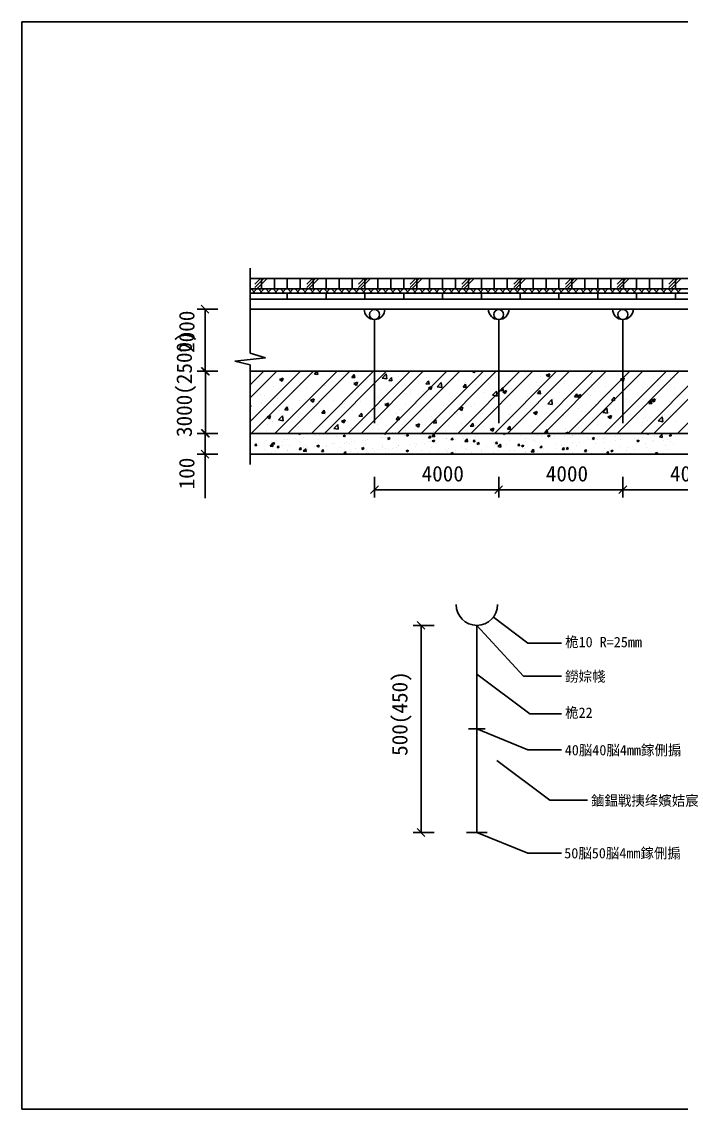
# Model space of a CAD drawing. Header units: metres. Extents: x 0 to 297, y 0 to 210.
# Drawn here: x 0 to 127.5, y 0 to 210 of the extents above; entities that cross this region are included whole.
import ezdxf

# ---------------------------------------------------------------- set-up
doc = ezdxf.new("R2010")
doc.units = ezdxf.units.M
doc.layers.add(' ', color=7, linetype='Continuous')

msp = doc.modelspace()

# ---------------------------------------------------------------- linework, layer by layer
at = {"layer": ' '}
for p, q in [((44.18, 162.42), (44.18, 145.99)), ((44.18, 160.42), (284.18, 160.42)), ((46.8, 160.42), (45.08, 158.7)), ((46.17, 160.42), (45.08, 159.33)), ((47.42, 160.42), (45.42, 158.42)), ((46.33, 158.42), (46.33, 160.42)), ((48.83, 158.42), (48.83, 160.42)), ((51.33, 158.42), (51.33, 160.42)), ((53.83, 158.42), (53.83, 160.42)), ((56.8, 160.42), (55.08, 158.7)), ((56.17, 160.42), (55.08, 159.33)), ((57.42, 160.42), (55.42, 158.42)), ((56.33, 158.42), (56.33, 160.42)), ((58.83, 158.42), (58.83, 160.42)), ((61.33, 158.42), (61.33, 160.42)), ((63.83, 158.42), (63.83, 160.42)), ((66.8, 160.42), (65.08, 158.7)), ((66.17, 160.42), (65.08, 159.33)), ((67.42, 160.42), (65.42, 158.42)), ((66.33, 158.42), (66.33, 160.42)), ((68.83, 158.42), (68.83, 160.42)), ((71.33, 158.42), (71.33, 160.42)), ((73.83, 158.42), (73.83, 160.42)), ((76.8, 160.42), (75.08, 158.7)), ((76.17, 160.42), (75.08, 159.33)), ((77.42, 160.42), (75.42, 158.42)), ((76.33, 158.42), (76.33, 160.42)), ((78.83, 158.42), (78.83, 160.42)), ((81.33, 158.42), (81.33, 160.42)), ((83.83, 158.42), (83.83, 160.42)), ((86.8, 160.42), (85.08, 158.7)), ((86.17, 160.42), (85.08, 159.33)), ((87.42, 160.42), (85.42, 158.42)), ((86.33, 158.42), (86.33, 160.42)), ((88.83, 158.42), (88.83, 160.42)), ((91.33, 158.42), (91.33, 160.42)), ((93.83, 158.42), (93.83, 160.42)), ((96.8, 160.42), (95.08, 158.7)), ((96.17, 160.42), (95.08, 159.33)), ((97.42, 160.42), (95.42, 158.42)), ((96.33, 158.42), (96.33, 160.42)), ((98.83, 158.42), (98.83, 160.42)), ((101.33, 158.42), (101.33, 160.42)), ((103.83, 158.42), (103.83, 160.42)), ((106.8, 160.42), (105.08, 158.7)), ((106.17, 160.42), (105.08, 159.33)), ((107.42, 160.42), (105.42, 158.42)), ((106.33, 158.42), (106.33, 160.42)), ((108.83, 158.42), (108.83, 160.42)), ((111.33, 158.42), (111.33, 160.42)), ((113.83, 158.42), (113.83, 160.42)), ((116.8, 160.42), (115.08, 158.7)), ((116.17, 160.42), (115.08, 159.33)), ((117.42, 160.42), (115.42, 158.42)), ((116.33, 158.42), (116.33, 160.42)), ((118.83, 158.42), (118.83, 160.42)), ((121.33, 158.42), (121.33, 160.42)), ((123.83, 158.42), (123.83, 160.42)), ((126.8, 160.42), (125.08, 158.7)), ((126.17, 160.42), (125.08, 159.33)), ((127.42, 160.42), (125.42, 158.42)), ((126.33, 158.42), (126.33, 160.42)), ((44.18, 158.42), (284.18, 158.42)), ((44.18, 157.62), (284.18, 157.62)), ((45.13, 157.62), (44.33, 158.42)), ((44.62, 157.62), (45.42, 158.42)), ((46.55, 157.62), (45.75, 158.42)), ((46.03, 157.62), (46.83, 158.42)), ((47.96, 157.62), (47.16, 158.42)), ((47.44, 157.62), (48.24, 158.42)), ((49.38, 157.62), (48.58, 158.42)), ((48.86, 157.62), (49.66, 158.42)), ((50.79, 157.62), (49.99, 158.42)), ((50.27, 157.62), (51.07, 158.42)), ((51.33, 156.42), (51.33, 157.62)), ((52.2, 157.62), (51.4, 158.42)), ((51.69, 157.62), (52.49, 158.42)), ((53.62, 157.62), (52.82, 158.42)), ((53.1, 157.62), (53.9, 158.42)), ((55.03, 157.62), (54.23, 158.42)), ((54.52, 157.62), (55.32, 158.42)), ((56.45, 157.62), (55.65, 158.42)), ((55.93, 157.62), (56.73, 158.42)), ((57.86, 157.62), (57.06, 158.42)), ((57.34, 157.62), (58.14, 158.42)), ((59.27, 157.62), (58.47, 158.42)), ((58.76, 157.62), (59.56, 158.42)), ((58.83, 156.42), (58.83, 157.62)), ((60.69, 157.62), (59.89, 158.42)), ((60.17, 157.62), (60.97, 158.42)), ((62.1, 157.62), (61.3, 158.42)), ((61.59, 157.62), (62.39, 158.42)), ((63.52, 157.62), (62.72, 158.42)), ((63, 157.62), (63.8, 158.42)), ((64.93, 157.62), (64.13, 158.42)), ((64.42, 157.62), (65.22, 158.42)), ((66.35, 157.62), (65.55, 158.42)), ((65.83, 157.62), (66.63, 158.42)), ((66.33, 156.42), (66.33, 157.62)), ((67.76, 157.62), (66.96, 158.42)), ((67.24, 157.62), (68.04, 158.42)), ((69.17, 157.62), (68.37, 158.42)), ((68.66, 157.62), (69.46, 158.42)), ((70.59, 157.62), (69.79, 158.42)), ((70.07, 157.62), (70.87, 158.42)), ((72, 157.62), (71.2, 158.42)), ((71.49, 157.62), (72.29, 158.42)), ((73.42, 157.62), (72.62, 158.42)), ((72.9, 157.62), (73.7, 158.42)), ((73.83, 156.42), (73.83, 157.62)), ((74.83, 157.62), (74.03, 158.42)), ((74.32, 157.62), (75.11, 158.42)), ((76.25, 157.62), (75.45, 158.42)), ((75.73, 157.62), (76.53, 158.42)), ((77.66, 157.62), (76.86, 158.42)), ((77.14, 157.62), (77.94, 158.42)), ((79.07, 157.62), (78.27, 158.42)), ((78.56, 157.62), (79.36, 158.42)), ((80.49, 157.62), (79.69, 158.42)), ((79.97, 157.62), (80.77, 158.42)), ((81.9, 157.62), (81.1, 158.42)), ((81.33, 156.42), (81.33, 157.62)), ((81.39, 157.62), (82.19, 158.42)), ((83.32, 157.62), (82.52, 158.42)), ((82.8, 157.62), (83.6, 158.42)), ((84.73, 157.62), (83.93, 158.42)), ((84.21, 157.62), (85.01, 158.42)), ((86.14, 157.62), (85.34, 158.42)), ((85.63, 157.62), (86.43, 158.42)), ((87.56, 157.62), (86.76, 158.42)), ((87.04, 157.62), (87.84, 158.42)), ((88.97, 157.62), (88.17, 158.42)), ((88.46, 157.62), (89.26, 158.42)), ((88.83, 156.42), (88.83, 157.62)), ((90.39, 157.62), (89.59, 158.42)), ((89.87, 157.62), (90.67, 158.42)), ((91.8, 157.62), (91, 158.42)), ((91.29, 157.62), (92.09, 158.42)), ((93.22, 157.62), (92.42, 158.42)), ((92.7, 157.62), (93.5, 158.42)), ((94.63, 157.62), (93.83, 158.42)), ((94.11, 157.62), (94.91, 158.42)), ((96.04, 157.62), (95.24, 158.42)), ((95.53, 157.62), (96.33, 158.42)), ((96.33, 156.42), (96.33, 157.62)), ((97.46, 157.62), (96.66, 158.42)), ((96.94, 157.62), (97.74, 158.42)), ((98.87, 157.62), (98.07, 158.42)), ((98.36, 157.62), (99.16, 158.42)), ((100.29, 157.62), (99.49, 158.42)), ((99.77, 157.62), (100.57, 158.42)), ((101.7, 157.62), (100.9, 158.42)), ((101.19, 157.62), (101.99, 158.42)), ((103.12, 157.62), (102.32, 158.42)), ((102.6, 157.62), (103.4, 158.42)), ((104.53, 157.62), (103.73, 158.42)), ((103.83, 156.42), (103.83, 157.62)), ((104.01, 157.62), (104.81, 158.42)), ((105.94, 157.62), (105.14, 158.42)), ((105.43, 157.62), (106.23, 158.42)), ((107.36, 157.62), (106.56, 158.42)), ((106.84, 157.62), (107.64, 158.42)), ((108.77, 157.62), (107.97, 158.42)), ((108.26, 157.62), (109.06, 158.42)), ((110.19, 157.62), (109.39, 158.42)), ((109.67, 157.62), (110.47, 158.42)), ((111.6, 157.62), (110.8, 158.42)), ((111.08, 157.62), (111.88, 158.42)), ((111.33, 156.42), (111.33, 157.62)), ((113.01, 157.62), (112.21, 158.42)), ((112.5, 157.62), (113.3, 158.42)), ((114.43, 157.62), (113.63, 158.42)), ((113.91, 157.62), (114.71, 158.42)), ((115.84, 157.62), (115.04, 158.42)), ((115.33, 157.62), (116.13, 158.42)), ((117.26, 157.62), (116.46, 158.42)), ((116.74, 157.62), (117.54, 158.42)), ((118.67, 157.62), (117.87, 158.42)), ((118.16, 157.62), (118.96, 158.42)), ((118.83, 156.42), (118.83, 157.62)), ((120.09, 157.62), (119.29, 158.42)), ((119.57, 157.62), (120.37, 158.42)), ((121.5, 157.62), (120.7, 158.42)), ((120.98, 157.62), (121.78, 158.42)), ((122.91, 157.62), (122.11, 158.42)), ((122.4, 157.62), (123.2, 158.42)), ((124.33, 157.62), (123.53, 158.42)), ((123.81, 157.62), (124.61, 158.42)), ((125.74, 157.62), (124.94, 158.42)), ((125.23, 157.62), (126.03, 158.42)), ((126.33, 156.42), (126.33, 157.62)), ((127.16, 157.62), (126.36, 158.42)), ((126.64, 157.62), (127.44, 158.42)), ((44.18, 156.42), (284.18, 156.42)), ((44.18, 154.5), (284.18, 154.5)), ((68.18, 132.5), (68.18, 152.5)), ((92.18, 132.5), (92.18, 152.5)), ((116.18, 132.5), (116.18, 152.5)), ((47.08, 145.1), (41.17, 144.46)), ((44.18, 145.99), (47.08, 145.1)), ((41.17, 144.46), (44.18, 143.72)), ((44.18, 143.72), (44.18, 124.5)), ((44.18, 142.5), (284.18, 142.5)), ((44.18, 137.38), (49.3, 142.5)), ((44.18, 139.88), (46.8, 142.5)), ((44.18, 132.81), (53.87, 142.5)), ((44.37, 130.5), (56.37, 142.5)), ((45.03, 141.49), (45.03, 141.49)), ((48.82, 141.99), (48.82, 141.99)), ((48.94, 130.5), (60.94, 142.5)), ((49.84, 140.93), (50.54, 141.2)), ((49.84, 140.93), (50.34, 140.59)), ((50.29, 140.95), (50.29, 140.95)), ((50.34, 140.59), (50.54, 141.2)), ((51.44, 130.5), (63.44, 142.5)), ((51.45, 142.42), (51.45, 142.42)), ((56.01, 130.5), (68.01, 142.5)), ((56.12, 141.95), (56.12, 141.95)), ((56.61, 141.96), (57.06, 142.5)), ((56.61, 141.96), (57.21, 141.91)), ((56.79, 142.2), (56.79, 142.2)), ((57.21, 141.91), (57.1, 142.5)), ((58.51, 130.5), (70.51, 142.5)), ((58.99, 140.9), (58.99, 140.9)), ((62.13, 141.97), (62.13, 141.97)), ((63.08, 130.5), (75.08, 142.5)), ((63.78, 141.33), (64.27, 141.91)), ((63.78, 141.33), (64.38, 141.28)), ((64.12, 141.61), (64.12, 141.61)), ((64.38, 141.28), (64.27, 141.91)), ((64.35, 140.75), (64.35, 140.75)), ((65.58, 130.5), (77.58, 142.5)), ((67.47, 141.75), (67.47, 141.75)), ((67.61, 140.87), (67.61, 140.87)), ((69.17, 142.25), (69.17, 142.25)), ((69.64, 141.18), (70.42, 141.99)), ((69.64, 141.18), (70.53, 141.04)), ((70.15, 130.5), (82.15, 142.5)), ((70.18, 141.76), (70.18, 141.76)), ((70.53, 141.04), (70.42, 141.99)), ((70.96, 140.71), (71.44, 141.28)), ((70.96, 140.71), (71.55, 140.65)), ((71.4, 141.36), (71.4, 141.36)), ((71.55, 140.65), (71.44, 141.28)), ((72.65, 130.5), (84.65, 142.5)), ((72.8, 141.52), (72.8, 141.52)), ((77.22, 130.5), (89.22, 142.5)), ((77.72, 142.2), (77.72, 142.2)), ((78.14, 141.3), (78.14, 141.3)), ((79.72, 130.5), (91.72, 142.5)), ((83.48, 141.07), (83.48, 141.07)), ((84.29, 130.5), (96.29, 142.5)), ((84.43, 141.01), (84.43, 141.01)), ((86.79, 130.5), (98.79, 142.5)), ((87.07, 142.5), (87.49, 142.22)), ((87.49, 142.22), (87.58, 142.5)), ((88.82, 140.85), (88.82, 140.85)), ((89.63, 141.76), (89.63, 141.76)), ((91.36, 130.5), (103.36, 142.5)), ((91.5, 141.26), (91.5, 141.26)), ((93.86, 130.5), (105.86, 142.5)), ((93.98, 140.74), (93.98, 140.74)), ((94.76, 142.47), (94.76, 142.47)), ((97.33, 142.26), (97.33, 142.26)), ((98.44, 130.5), (110.44, 142.5)), ((100.3, 141.57), (100.3, 141.57)), ((100.94, 130.5), (112.94, 142.5)), ((101.36, 141.75), (102.06, 142.02)), ((101.36, 141.75), (101.86, 141.41)), ((101.86, 141.41), (102.06, 142.02)), ((102.8, 141.9), (102.8, 141.9)), ((105.51, 130.5), (117.51, 142.5)), ((106.59, 142.4), (106.59, 142.4)), ((108.01, 130.5), (120.01, 142.5)), ((110.02, 141.23), (110.02, 141.23)), ((112.58, 130.5), (124.58, 142.5)), ((115.07, 141.87), (115.07, 141.87)), ((115.08, 130.5), (127.08, 142.5)), ((115.73, 140.95), (116.43, 141.22)), ((115.73, 140.95), (116.23, 140.61)), ((116.23, 140.61), (116.43, 141.22)), ((119.65, 130.5), (131.65, 142.5)), ((122.15, 130.5), (134.15, 142.5)), ((122.88, 140.95), (122.88, 140.95)), ((125.38, 141.28), (125.38, 141.28)), ((126.08, 141.3), (126.08, 141.3)), ((126.72, 130.5), (138.72, 142.5)), ((44.46, 139.95), (44.46, 139.95)), ((48.74, 139.51), (48.74, 139.51)), ((52.5, 138.88), (52.5, 138.88)), ((52.69, 138.75), (52.69, 138.75)), ((53.79, 140.15), (53.79, 140.15)), ((55.01, 139.21), (55.01, 139.21)), ((58.52, 139.75), (58.52, 139.75)), ((58.79, 139.7), (58.79, 139.7)), ((64.21, 140.13), (64.92, 140.4)), ((64.21, 140.13), (64.71, 139.79)), ((64.71, 139.79), (64.92, 140.4)), ((65.11, 140.54), (65.11, 140.54)), ((69.05, 138.92), (69.05, 138.92)), ((74.25, 139.67), (74.25, 139.67)), ((78.13, 140.08), (78.61, 140.65)), ((78.13, 140.08), (78.73, 140.03)), ((78.59, 139.33), (79.29, 139.59)), ((78.59, 139.33), (79.08, 138.99)), ((78.73, 140.03), (78.61, 140.65)), ((79.08, 138.99), (79.29, 139.59)), ((79.38, 140.37), (79.38, 140.37)), ((79.83, 139.26), (79.83, 139.26)), ((80.31, 139.53), (81.09, 140.34)), ((80.31, 139.53), (81.2, 139.39)), ((81.2, 139.39), (81.09, 140.34)), ((81.38, 139.08), (81.38, 139.08)), ((85.3, 139.45), (85.78, 140.02)), ((85.3, 139.45), (85.9, 139.4)), ((85.67, 140.26), (85.67, 140.26)), ((85.9, 139.4), (85.78, 140.02)), ((87.69, 139.91), (87.69, 139.91)), ((90.19, 140.24), (90.19, 140.24)), ((90.98, 137.87), (91.76, 138.68)), ((91.87, 137.73), (91.76, 138.68)), ((92.47, 138.82), (92.96, 139.4)), ((92.47, 138.82), (93.07, 138.77)), ((93.07, 138.77), (92.96, 139.4)), ((92.96, 138.52), (93.66, 138.79)), ((93.46, 138.19), (93.66, 138.79)), ((94.16, 140.62), (94.16, 140.62)), ((94.64, 139.14), (94.64, 139.14)), ((99.5, 140.39), (99.5, 140.39)), ((99.65, 138.2), (100.13, 138.77)), ((99.69, 139.78), (99.69, 139.78)), ((100.25, 138.14), (100.13, 138.77)), ((104.83, 140.17), (104.83, 140.17)), ((104.88, 140.53), (104.88, 140.53)), ((110.17, 139.94), (110.17, 139.94)), ((110.27, 139.29), (110.27, 139.29)), ((112.78, 139.62), (112.78, 139.62)), ((114.41, 139.3), (114.41, 139.3)), ((115.51, 139.72), (115.51, 139.72)), ((116.56, 140.11), (116.56, 140.11)), ((120.14, 139.29), (120.14, 139.29)), ((120.24, 140.3), (120.24, 140.3)), ((120.85, 139.49), (120.85, 139.49)), ((125.28, 140), (125.28, 140)), ((126.19, 139.27), (126.19, 139.27)), ((46.19, 138.05), (46.19, 138.05)), ((46.85, 137.75), (46.85, 137.75)), ((49.5, 137.31), (49.5, 137.31)), ((53.67, 136.82), (53.67, 136.82)), ((54.84, 137.09), (54.84, 137.09)), ((55.81, 136.9), (56.51, 137.17)), ((55.81, 136.9), (56.31, 136.57)), ((56.31, 136.57), (56.51, 137.17)), ((58.87, 137.57), (58.87, 137.57)), ((60.18, 136.86), (60.18, 136.86)), ((62.48, 136.59), (62.48, 136.59)), ((64, 138.28), (64, 138.28)), ((64.98, 136.92), (64.98, 136.92)), ((65.52, 136.64), (65.52, 136.64)), ((68.17, 137.25), (68.17, 137.25)), ((68.77, 137.42), (68.77, 137.42)), ((74, 138.26), (74, 138.26)), ((75.09, 138.25), (75.09, 138.25)), ((77.59, 138.58), (77.59, 138.58)), ((79.26, 137.04), (79.26, 137.04)), ((84.31, 137.68), (84.31, 137.68)), ((89.5, 138.43), (89.5, 138.43)), ((90.98, 137.87), (91.87, 137.73)), ((91.35, 136.8), (91.35, 136.8)), ((92.96, 138.52), (93.46, 138.19)), ((97.67, 137.63), (97.67, 137.63)), ((99.65, 138.2), (100.25, 138.14)), ((100.17, 137.96), (100.17, 137.96)), ((101.65, 136.22), (102.43, 137.03)), ((102.54, 136.08), (102.43, 137.03)), ((102.75, 137.29), (102.75, 137.29)), ((103.96, 138.46), (103.96, 138.46)), ((104.76, 137.2), (104.76, 137.2)), ((106.82, 137.57), (107.3, 138.14)), ((106.82, 137.57), (107.42, 137.52)), ((107.42, 137.52), (107.3, 138.14)), ((107.33, 137.72), (108.03, 137.99)), ((107.33, 137.72), (107.83, 137.39)), ((107.83, 137.39), (108.03, 137.99)), ((108.58, 138.3), (108.58, 138.3)), ((109.9, 137.9), (109.9, 137.9)), ((113.99, 136.94), (114.47, 137.51)), ((113.99, 136.94), (114.59, 136.89)), ((114.59, 136.89), (114.47, 137.51)), ((114.95, 138.54), (114.95, 138.54)), ((116.81, 137.1), (116.81, 137.1)), ((120.25, 137), (120.25, 137)), ((121.17, 136.31), (121.65, 136.89)), ((121.76, 136.26), (121.65, 136.89)), ((121.7, 136.92), (122.4, 137.19)), ((121.7, 136.92), (122.2, 136.59)), ((122.2, 136.59), (122.4, 137.19)), ((122.64, 138.1), (122.64, 138.1)), ((122.75, 137.33), (122.75, 137.33)), ((125.15, 136.67), (125.15, 136.67)), ((126.54, 137.83), (126.54, 137.83)), ((44.25, 135.64), (44.18, 136.02)), ((44.18, 135.65), (44.25, 135.64)), ((46.27, 136.2), (46.27, 136.2)), ((48.62, 136.18), (48.62, 136.18)), ((49.87, 134.93), (49.87, 134.93)), ((50.83, 135.07), (51.31, 135.64)), ((50.83, 135.07), (51.42, 135.01)), ((51.42, 135.01), (51.31, 135.64)), ((51.61, 135.97), (51.61, 135.97)), ((52.38, 135.26), (52.38, 135.26)), ((56.16, 135.76), (56.16, 135.76)), ((56.51, 135.25), (56.51, 135.25)), ((56.95, 135.75), (56.95, 135.75)), ((58, 134.44), (58.48, 135.01)), ((58, 134.44), (58.6, 134.39)), ((58.6, 134.39), (58.48, 135.01)), ((62.29, 135.52), (62.29, 135.52)), ((62.34, 136.25), (62.34, 136.25)), ((63.88, 134.95), (63.88, 134.95)), ((67.63, 135.29), (67.63, 135.29)), ((68.93, 135.59), (68.93, 135.59)), ((70.18, 136.1), (70.88, 136.37)), ((70.18, 136.1), (70.68, 135.76)), ((70.68, 135.76), (70.88, 136.37)), ((70.86, 136.41), (70.86, 136.41)), ((72.97, 135.07), (72.97, 135.07)), ((74.12, 136.34), (74.12, 136.34)), ((74.96, 134.64), (74.96, 134.64)), ((76.2, 136.19), (76.2, 136.19)), ((78.3, 134.84), (78.3, 134.84)), ((78.75, 135.14), (78.75, 135.14)), ((81.53, 135.96), (81.53, 135.96)), ((83.64, 134.62), (83.64, 134.62)), ((84.56, 135.3), (85.26, 135.57)), ((84.56, 135.3), (85.05, 134.96)), ((85.05, 134.96), (85.26, 135.57)), ((85.06, 135.97), (85.06, 135.97)), ((86.87, 135.74), (86.87, 135.74)), ((87.56, 136.3), (87.56, 136.3)), ((89.38, 135.1), (89.38, 135.1)), ((91.08, 135.29), (91.08, 135.29)), ((92.21, 135.51), (92.21, 135.51)), ((94.52, 135.81), (94.52, 135.81)), ((96.92, 136.29), (96.92, 136.29)), ((97.55, 135.28), (97.55, 135.28)), ((98.93, 134.5), (99.63, 134.77)), ((98.93, 134.5), (99.42, 134.16)), ((99.42, 134.16), (99.63, 134.77)), ((99.57, 136.45), (99.57, 136.45)), ((101.33, 134.51), (101.33, 134.51)), ((101.65, 136.22), (102.54, 136.08)), ((102.89, 135.06), (102.89, 135.06)), ((105.14, 135.1), (105.14, 135.1)), ((107.64, 135.34), (107.64, 135.34)), ((108.22, 134.83), (108.22, 134.83)), ((109.77, 134.57), (109.77, 134.57)), ((110.15, 135.67), (110.15, 135.67)), ((110.98, 136.1), (110.98, 136.1)), ((112.33, 134.56), (113.11, 135.37)), ((112.33, 134.56), (113.22, 134.42)), ((113.22, 134.42), (113.11, 135.37)), ((113.56, 134.61), (113.56, 134.61)), ((113.93, 136.17), (113.93, 136.17)), ((114.83, 135.21), (114.83, 135.21)), ((120.02, 135.96), (120.02, 135.96)), ((121.17, 136.31), (121.76, 136.26)), ((126.46, 134.6), (126.46, 134.6)), ((44.84, 133.25), (44.84, 133.25)), ((47.41, 133.68), (48.11, 133.94)), ((47.41, 133.68), (47.91, 133.34)), ((47.91, 133.34), (48.11, 133.94)), ((48.5, 132.86), (48.5, 132.86)), ((49.62, 133.1), (50.4, 133.91)), ((49.62, 133.1), (50.51, 132.96)), ((50.51, 132.96), (50.4, 133.91)), ((50.67, 134.25), (50.67, 134.25)), ((53.55, 133.5), (53.55, 133.5)), ((58.75, 134.25), (58.75, 134.25)), ((59.85, 132.65), (59.85, 132.65)), ((61.78, 132.88), (62.48, 133.14)), ((61.78, 132.88), (62.28, 132.54)), ((62.28, 132.54), (62.48, 133.14)), ((62.35, 132.98), (62.35, 132.98)), ((65.17, 133.81), (65.65, 134.39)), ((65.17, 133.81), (65.77, 133.76)), ((65.77, 133.76), (65.65, 134.39)), ((66.14, 133.48), (66.14, 133.48)), ((72.34, 133.18), (72.83, 133.76)), ((72.34, 133.18), (72.94, 133.13)), ((72.45, 134.31), (72.45, 134.31)), ((72.94, 133.13), (72.83, 133.76)), ((74, 133.01), (74, 133.01)), ((76.15, 132.07), (76.85, 132.34)), ((76.65, 131.74), (76.85, 132.34)), ((79.14, 133.71), (79.14, 133.71)), ((79.42, 133.29), (79.42, 133.29)), ((79.52, 132.56), (80, 133.13)), ((79.52, 132.56), (80.11, 132.5)), ((80.12, 132.5), (80, 133.13)), ((84.19, 134.35), (84.19, 134.35)), ((84.93, 132.35), (84.93, 132.35)), ((85.25, 134.29), (85.25, 134.29)), ((86.69, 131.93), (87.17, 132.5)), ((87.29, 131.88), (87.17, 132.5)), ((88.72, 132.85), (88.72, 132.85)), ((88.98, 134.39), (88.98, 134.39)), ((93.48, 133.1), (93.48, 133.1)), ((94.32, 134.17), (94.32, 134.17)), ((94.4, 132.48), (94.4, 132.48)), ((95.04, 133.68), (95.04, 133.68)), ((97.54, 134.01), (97.54, 134.01)), ((99.31, 134.1), (99.31, 134.1)), ((99.45, 133.12), (99.45, 133.12)), ((99.66, 133.94), (99.66, 133.94)), ((104.64, 133.87), (104.64, 133.87)), ((105, 133.72), (105, 133.72)), ((110.33, 133.49), (110.33, 133.49)), ((113.3, 133.7), (114, 133.97)), ((113.3, 133.7), (113.8, 133.36)), ((113.8, 133.36), (114, 133.97)), ((114.79, 132.6), (114.79, 132.6)), ((115.67, 133.26), (115.67, 133.26)), ((117.62, 133.06), (117.62, 133.06)), ((118.9, 134.38), (118.9, 134.38)), ((119.9, 132.63), (119.9, 132.63)), ((120.12, 133.39), (120.12, 133.39)), ((120.63, 133.6), (120.63, 133.6)), ((121.01, 133.04), (121.01, 133.04)), ((123, 132.91), (123.78, 133.72)), ((123, 132.91), (123.89, 132.77)), ((123.89, 132.77), (123.78, 133.72)), ((123.91, 133.89), (123.91, 133.89)), ((124.24, 134.16), (124.24, 134.16)), ((125.03, 133.34), (125.03, 133.34)), ((126.35, 132.81), (126.35, 132.81)), ((44.18, 130.5), (284.18, 130.5)), ((45.35, 130.44), (45.35, 130.44)), ((47.24, 130.99), (47.24, 130.99)), ((47.51, 132.23), (47.51, 132.23)), ((49.75, 131.32), (49.75, 131.32)), ((52.85, 132.01), (52.85, 132.01)), ((53.47, 130.5), (53.76, 130.3)), ((53.53, 131.82), (53.53, 131.82)), ((53.76, 130.3), (53.83, 130.5)), ((58.19, 131.78), (58.19, 131.78)), ((58.25, 130.28), (58.25, 130.28)), ((58.62, 130.92), (58.62, 130.92)), ((60.29, 131.44), (61.07, 132.25)), ((60.29, 131.44), (61.18, 131.3)), ((61.18, 131.3), (61.07, 132.25)), ((63.53, 131.55), (63.53, 131.55)), ((63.76, 131.62), (63.76, 131.62)), ((64.38, 130.49), (64.38, 130.49)), ((67.76, 131.29), (67.76, 131.29)), ((68.81, 132.26), (68.81, 132.26)), ((68.87, 131.33), (68.87, 131.33)), ((70.03, 130.43), (70.09, 130.5)), ((70.03, 130.43), (70.39, 130.39)), ((70.39, 130.39), (70.37, 130.5)), ((71.65, 130.5), (71.74, 130.6)), ((71.75, 130.5), (71.74, 130.6)), ((72.33, 130.69), (72.33, 130.69)), ((72.82, 130.37), (72.82, 130.37)), ((72.88, 130.21), (72.88, 130.21)), ((73.59, 132.29), (73.59, 132.29)), ((74.21, 131.1), (74.21, 131.1)), ((74.33, 130.05), (74.62, 130.39)), ((74.69, 130.02), (74.62, 130.39)), ((76.11, 131.19), (76.11, 131.19)), ((76.15, 132.07), (76.65, 131.74)), ((79.24, 129.94), (79.7, 130.43)), ((79.54, 130.88), (79.54, 130.88)), ((79.77, 129.86), (79.7, 130.43)), ((81.82, 131.09), (81.82, 131.09)), ((82.43, 132.02), (82.43, 132.02)), ((84.07, 131.03), (84.07, 131.03)), ((84.88, 130.65), (84.88, 130.65)), ((86.69, 131.93), (87.29, 131.88)), ((87.65, 132.1), (87.65, 132.1)), ((88.15, 130.28), (88.15, 130.28)), ((89.26, 131.78), (89.26, 131.78)), ((90.05, 130.47), (90.05, 130.47)), ((90.52, 131.27), (91.22, 131.54)), ((90.52, 131.27), (91.02, 130.94)), ((91.02, 130.94), (91.22, 131.54)), ((91.41, 130.33), (91.41, 130.33)), ((93.02, 130.5), (93.3, 130.31)), ((93.26, 130.33), (93.26, 130.33)), ((93.3, 130.31), (93.36, 130.5)), ((93.86, 131.3), (94.34, 131.88)), ((93.86, 131.3), (94.46, 131.25)), ((94.46, 131.25), (94.34, 131.88)), ((98.7, 130.57), (98.7, 130.57)), ((101.03, 130.67), (101.52, 131.25)), ((101.03, 130.67), (101.63, 130.62)), ((101.63, 130.62), (101.52, 131.25)), ((103.13, 130.6), (103.13, 130.6)), ((103.5, 130.41), (103.5, 130.41)), ((104.52, 130.54), (104.52, 130.54)), ((104.96, 130.5), (105.6, 130.74)), ((105.01, 131.4), (105.01, 131.4)), ((105.51, 130.5), (105.6, 130.74)), ((107.52, 131.73), (107.52, 131.73)), ((108.59, 130.5), (108.69, 130.62)), ((108.71, 130.5), (108.69, 130.62)), ((108.74, 130.45), (108.74, 130.45)), ((108.96, 131.6), (108.96, 131.6)), ((109.65, 131.24), (109.65, 131.24)), ((111.3, 132.23), (111.3, 132.23)), ((114.7, 131.89), (114.7, 131.89)), ((120.84, 130.42), (120.91, 130.5)), ((120.84, 130.42), (121.2, 130.39)), ((121.2, 130.39), (121.18, 130.5)), ((123.26, 129.83), (123.73, 130.31)), ((123.8, 129.74), (123.73, 130.31)), ((125.14, 130.04), (125.43, 130.39)), ((125.5, 130.01), (125.43, 130.39)), ((45.04, 128.17), (45.33, 128.52)), ((45.04, 128.17), (45.4, 128.14)), ((45.27, 128.44), (45.27, 128.44)), ((45.31, 128.49), (45.31, 128.49)), ((45.4, 128.14), (45.33, 128.52)), ((45.4, 128.59), (45.4, 128.59)), ((47.25, 129.16), (47.25, 129.16)), ((48.01, 128.07), (48.48, 128.56)), ((48.35, 128.86), (48.35, 128.86)), ((48.42, 128.56), (48.85, 128.73)), ((48.42, 128.56), (48.72, 128.36)), ((48.55, 127.99), (48.48, 128.56)), ((48.51, 128.35), (48.51, 128.35)), ((48.72, 128.36), (48.85, 128.73)), ((49.19, 129.09), (49.19, 129.09)), ((49.35, 127.79), (49.63, 128.14)), ((49.7, 127.76), (49.63, 128.14)), ((50.45, 129.02), (50.45, 129.02)), ((50.69, 129.28), (50.69, 129.28)), ((51.39, 129.24), (51.39, 129.24)), ((51.71, 128.22), (51.71, 128.22)), ((52.96, 129.58), (52.96, 129.58)), ((53.65, 128.89), (53.65, 128.89)), ((53.89, 128.69), (53.89, 128.69)), ((54.5, 129.69), (54.5, 129.69)), ((56.75, 130.08), (56.75, 130.08)), ((56.86, 128.75), (56.86, 128.75)), ((57.05, 128.08), (57.47, 128.25)), ((57.35, 127.88), (57.47, 128.25)), ((57.38, 129.29), (57.38, 129.29)), ((57.51, 128.12), (57.51, 128.12)), ((57.58, 130.12), (57.58, 130.12)), ((58.95, 128.21), (58.95, 128.21)), ((60.06, 128.62), (60.06, 128.62)), ((60.54, 128.5), (60.54, 128.5)), ((60.88, 129.89), (60.88, 129.89)), ((62.09, 130.02), (62.51, 130.18)), ((62.09, 130.02), (62.39, 129.82)), ((62.32, 128.57), (62.32, 128.57)), ((62.39, 129.82), (62.51, 130.18)), ((62.74, 128.71), (62.74, 128.71)), ((63.26, 128.48), (63.26, 128.48)), ((63.66, 128.95), (63.66, 128.95)), ((64.24, 128.91), (64.24, 128.91)), ((65.82, 129.17), (65.82, 129.17)), ((66.46, 128.35), (66.46, 128.35)), ((66.51, 129.21), (66.51, 129.21)), ((66.74, 129.38), (66.74, 129.38)), ((69.32, 129.77), (69.32, 129.77)), ((69.67, 128.21), (69.67, 128.21)), ((69.77, 129.76), (69.77, 129.76)), ((70.3, 129.71), (70.3, 129.71)), ((70.71, 129.54), (71.13, 129.7)), ((70.71, 129.54), (71.01, 129.34)), ((71.01, 129.34), (71.13, 129.7)), ((71.8, 129.9), (71.8, 129.9)), ((72.81, 128.21), (72.81, 128.21)), ((74.07, 130.2), (74.07, 130.2)), ((74.33, 130.05), (74.69, 130.02)), ((75.11, 128.27), (75.11, 128.27)), ((75.89, 128.64), (75.89, 128.64)), ((76.28, 128.34), (76.28, 128.34)), ((77.79, 128.53), (77.79, 128.53)), ((78.61, 128.87), (78.61, 128.87)), ((78.64, 129.67), (78.93, 130.02)), ((78.64, 129.67), (79, 129.64)), ((78.92, 129.02), (78.92, 129.02)), ((79, 129.64), (78.93, 130.02)), ((79.24, 129.94), (79.77, 129.86)), ((79.33, 129.06), (79.75, 129.22)), ((79.33, 129.06), (79.63, 128.86)), ((79.63, 128.86), (79.75, 129.22)), ((80.06, 128.83), (80.06, 128.83)), ((82.04, 129.47), (82.04, 129.47)), ((82.11, 129.47), (82.11, 129.47)), ((82.94, 129.3), (83.23, 129.64)), ((82.94, 129.3), (83.3, 129.26)), ((83.3, 129.26), (83.23, 129.64)), ((83.85, 129.33), (83.85, 129.33)), ((85.12, 129.89), (85.12, 129.89)), ((85.35, 129.53), (85.35, 129.53)), ((85.61, 130.07), (85.61, 130.07)), ((85.64, 128.95), (86.11, 129.44)), ((85.64, 128.95), (86.17, 128.87)), ((86.17, 128.87), (86.11, 129.44)), ((87.24, 128.92), (87.53, 129.26)), ((87.24, 128.92), (87.6, 128.89)), ((87.6, 128.89), (87.53, 129.26)), ((87.62, 129.83), (87.62, 129.83)), ((87.96, 128.58), (88.38, 128.74)), ((87.96, 128.58), (88.26, 128.38)), ((88.08, 128.28), (88.08, 128.28)), ((88.26, 128.38), (88.38, 128.74)), ((91.19, 128.73), (91.19, 128.73)), ((91.34, 128.16), (91.34, 128.16)), ((91.55, 128.54), (91.84, 128.89)), ((91.55, 128.54), (91.91, 128.51)), ((91.91, 128.51), (91.84, 128.89)), ((92.04, 127.96), (92.51, 128.44)), ((92.58, 127.87), (92.51, 128.44)), ((93.61, 128.46), (93.61, 128.46)), ((94.27, 129.15), (94.27, 129.15)), ((95.85, 128.17), (96.14, 128.51)), ((95.85, 128.17), (96.21, 128.14)), ((95.86, 128.3), (95.86, 128.3)), ((96.21, 128.13), (96.14, 128.51)), ((96.46, 130.2), (96.46, 130.2)), ((96.58, 128.1), (97, 128.26)), ((96.88, 127.9), (97, 128.26)), ((97.3, 129.53), (97.3, 129.53)), ((97.4, 128.96), (97.4, 128.96)), ((98.9, 129.15), (98.9, 129.15)), ((99.36, 128.9), (99.36, 128.9)), ((99.66, 130.06), (99.66, 130.06)), ((100.16, 127.79), (100.44, 128.13)), ((100.42, 129.98), (100.42, 129.98)), ((100.51, 127.76), (100.44, 128.13)), ((101.17, 129.45), (101.17, 129.45)), ((101.62, 130.03), (102.04, 130.19)), ((101.62, 130.03), (101.92, 129.83)), ((101.92, 129.83), (102.04, 130.19)), ((102.86, 129.5), (102.86, 129.5)), ((102.87, 129.93), (102.87, 129.93)), ((103.43, 128.41), (103.43, 128.41)), ((104.29, 128.18), (104.29, 128.18)), ((104.96, 129.95), (104.96, 129.95)), ((106.07, 129.79), (106.07, 129.79)), ((106.35, 130.1), (106.35, 130.1)), ((106.46, 130.15), (106.46, 130.15)), ((106.46, 128.79), (106.46, 128.79)), ((107.79, 128.78), (107.79, 128.78)), ((109.27, 129.65), (109.27, 129.65)), ((109.58, 129.24), (109.58, 129.24)), ((110.24, 129.55), (110.66, 129.71)), ((110.24, 129.55), (110.54, 129.35)), ((110.54, 129.35), (110.66, 129.71)), ((110.95, 128.58), (110.95, 128.58)), ((111.29, 129.38), (111.29, 129.38)), ((112.45, 128.78), (112.45, 128.78)), ((112.47, 129.52), (112.47, 129.52)), ((112.66, 129.67), (112.66, 129.67)), ((114.72, 129.08), (114.72, 129.08)), ((114.79, 129.98), (114.79, 129.98)), ((115.68, 129.38), (115.68, 129.38)), ((115.69, 130.05), (115.69, 130.05)), ((118.51, 129.58), (118.51, 129.58)), ((118.73, 128.5), (118.73, 128.5)), ((118.87, 129.07), (119.29, 129.23)), ((118.87, 129.07), (119.17, 128.87)), ((118.88, 129.25), (118.88, 129.25)), ((119.17, 128.87), (119.29, 129.23)), ((120.01, 129.78), (120.01, 129.78)), ((120.58, 128.48), (120.58, 128.48)), ((121.81, 128.93), (121.81, 128.93)), ((122.08, 129.11), (122.08, 129.11)), ((122.28, 130.07), (122.28, 130.07)), ((123.26, 129.83), (123.8, 129.74)), ((124.08, 129.08), (124.08, 129.08)), ((124.5, 128.21), (124.5, 128.21)), ((124.84, 129.31), (124.84, 129.31)), ((125.14, 130.04), (125.5, 130.01)), ((125.29, 128.98), (125.29, 128.98)), ((126, 128.4), (126, 128.4)), ((44.18, 126.5), (284.18, 126.5)), ((46.89, 127.48), (46.89, 127.48)), ((47.61, 126.72), (47.61, 126.72)), ((48.01, 128.07), (48.55, 127.99)), ((48.28, 126.86), (48.28, 126.86)), ((49.11, 126.92), (49.11, 126.92)), ((49.35, 127.79), (49.7, 127.76)), ((50.39, 128.08), (50.39, 128.08)), ((51.31, 127.25), (51.31, 127.25)), ((51.38, 127.22), (51.38, 127.22)), ((51.82, 126.77), (51.82, 126.77)), ((53.65, 127.42), (53.94, 127.76)), ((53.65, 127.42), (54.01, 127.39)), ((54.01, 127.39), (53.94, 127.76)), ((54.42, 127.08), (54.88, 127.56)), ((54.42, 127.08), (54.95, 126.99)), ((54.43, 127.7), (54.43, 127.7)), ((54.95, 126.99), (54.88, 127.56)), ((54.92, 128.08), (54.92, 128.08)), ((55.17, 127.71), (55.17, 127.71)), ((55.32, 127.37), (55.32, 127.37)), ((56.67, 127.91), (56.67, 127.91)), ((57.05, 128.08), (57.35, 127.88)), ((57.95, 127.04), (58.24, 127.39)), ((57.95, 127.04), (58.31, 127.01)), ((58.12, 127.95), (58.12, 127.95)), ((58.31, 127.01), (58.24, 127.39)), ((58.82, 127.97), (58.82, 127.97)), ((60.47, 126.51), (60.47, 126.51)), ((61.22, 126.5), (61.29, 126.57)), ((61.3, 126.5), (61.29, 126.57)), ((61.32, 127.81), (61.32, 127.81)), ((62.26, 126.67), (62.55, 127.01)), ((62.26, 126.67), (62.61, 126.63)), ((62.61, 126.63), (62.55, 127.01)), ((62.66, 126.54), (62.66, 126.54)), ((63.58, 126.96), (63.58, 126.96)), ((64.53, 127.68), (64.53, 127.68)), ((64.93, 126.84), (64.93, 126.84)), ((65.67, 127.6), (66.09, 127.77)), ((65.67, 127.6), (65.97, 127.4)), ((65.97, 127.4), (66.09, 127.76)), ((66.66, 127.38), (66.66, 127.38)), ((66.73, 126.5), (66.85, 126.63)), ((66.87, 126.5), (66.85, 126.63)), ((67.73, 127.54), (67.73, 127.54)), ((68.11, 127.07), (68.11, 127.07)), ((68.72, 127.34), (68.72, 127.34)), ((69.69, 127.76), (69.69, 127.76)), ((70.22, 127.54), (70.22, 127.54)), ((70.93, 127.41), (70.93, 127.41)), ((71.61, 127.67), (71.61, 127.67)), ((72.49, 127.84), (72.49, 127.84)), ((72.87, 128.08), (72.87, 128.08)), ((74.14, 127.27), (74.14, 127.27)), ((74.29, 127.12), (74.71, 127.28)), ((74.29, 127.12), (74.59, 126.92)), ((74.59, 126.92), (74.71, 127.28)), ((75.82, 126.64), (75.82, 126.64)), ((76.07, 127.94), (76.07, 127.94)), ((77.34, 127.14), (77.34, 127.14)), ((78.85, 127.02), (78.85, 127.02)), ((79.28, 127.81), (79.28, 127.81)), ((80.54, 127), (80.54, 127)), ((81.97, 127.47), (81.97, 127.47)), ((82.27, 126.97), (82.27, 126.97)), ((82.48, 127.67), (82.48, 127.67)), ((82.92, 126.64), (83.34, 126.8)), ((82.92, 126.64), (83.13, 126.5)), ((83.23, 126.5), (83.34, 126.8)), ((83.74, 126.87), (83.74, 126.87)), ((83.77, 127.16), (83.77, 127.16)), ((85.05, 127.89), (85.05, 127.89)), ((85.68, 127.54), (85.68, 127.54)), ((86.04, 127.46), (86.04, 127.46)), ((86.95, 126.73), (86.95, 126.73)), ((88.86, 127.09), (88.86, 127.09)), ((88.89, 127.4), (88.89, 127.4)), ((89.83, 127.96), (89.83, 127.96)), ((90.15, 126.59), (90.15, 126.59)), ((91.12, 126.73), (91.12, 126.73)), ((92.04, 127.96), (92.58, 127.87)), ((92.09, 127.27), (92.09, 127.27)), ((92.36, 127.69), (92.36, 127.69)), ((94.2, 127.15), (94.2, 127.15)), ((95.29, 127.13), (95.29, 127.13)), ((95.82, 126.59), (95.82, 126.59)), ((96.58, 128.1), (96.88, 127.9)), ((97.23, 127.54), (97.23, 127.54)), ((97.3, 126.98), (97.3, 126.98)), ((97.32, 126.79), (97.32, 126.79)), ((98.45, 126.96), (98.91, 127.45)), ((98.45, 126.96), (98.98, 126.88)), ((98.49, 126.99), (98.49, 126.99)), ((98.98, 126.88), (98.91, 127.45)), ((99.59, 127.09), (99.59, 127.09)), ((100.16, 127.79), (100.51, 127.76)), ((100.35, 127.99), (100.35, 127.99)), ((100.79, 127.58), (100.79, 127.58)), ((101.7, 126.86), (101.7, 126.86)), ((103.38, 127.59), (103.38, 127.59)), ((104.46, 127.41), (104.75, 127.76)), ((104.46, 127.41), (104.82, 127.38)), ((104.82, 127.38), (104.75, 127.76)), ((104.88, 127.78), (104.88, 127.78)), ((104.9, 126.72), (104.9, 126.72)), ((105.2, 127.62), (105.62, 127.78)), ((105.2, 127.62), (105.5, 127.42)), ((105.5, 127.42), (105.62, 127.78)), ((106.39, 126.8), (106.39, 126.8)), ((107.16, 128.08), (107.16, 128.08)), ((108.1, 126.59), (108.1, 126.59)), ((108.76, 127.04), (109.05, 127.38)), ((108.76, 127.04), (109.12, 127.01)), ((109.12, 127.01), (109.05, 127.38)), ((109.5, 127.25), (109.5, 127.25)), ((110.08, 126.68), (110.08, 126.68)), ((112.58, 127.67), (112.58, 127.67)), ((113.07, 126.66), (113.36, 127.01)), ((113.07, 126.66), (113.42, 126.63)), ((113.14, 126.71), (113.14, 126.71)), ((113.42, 126.63), (113.36, 127)), ((113.58, 127.28), (113.58, 127.28)), ((113.83, 127.14), (114.25, 127.3)), ((113.83, 127.14), (114.12, 126.94)), ((114.12, 126.93), (114.25, 127.3)), ((115.61, 128.05), (115.61, 128.05)), ((116.93, 127.21), (116.93, 127.21)), ((117.08, 127.88), (117.08, 127.88)), ((117.55, 126.5), (117.66, 126.63)), ((117.68, 126.5), (117.66, 126.63)), ((118.43, 127.41), (118.43, 127.41)), ((118.66, 126.51), (118.66, 126.51)), ((120.71, 127.71), (120.71, 127.71)), ((121.74, 126.93), (121.74, 126.93)), ((122.45, 126.66), (122.87, 126.82)), ((122.45, 126.66), (122.68, 126.5)), ((122.76, 126.5), (122.87, 126.82)), ((124.77, 127.31), (124.77, 127.31)), ((91.15, 95.03), (97.81, 90.01)), ((87.96, 93.44), (96.95, 83.66)), ((87.96, 53.44), (87.96, 93.44)), ((97.81, 90.01), (104.35, 90.01)), ((87.96, 84.02), (98.2, 76.36)), ((96.95, 83.66), (104.35, 83.66)), ((98.2, 76.36), (104.35, 76.36)), ((86.36, 73.44), (89.56, 73.44)), ((87.96, 73.44), (97.81, 69.43)), ((97.81, 69.43), (104.35, 69.43)), ((91.81, 67.36), (102.04, 59.7)), ((102.04, 59.7), (109.36, 59.7)), ((85.96, 53.44), (89.96, 53.44)), ((87.96, 53.44), (97.81, 49.43)), ((97.81, 49.43), (104.35, 49.43))]:
    msp.add_line(p, q, dxfattribs=at)
for centre in [(68.18, 153.46), (92.18, 153.46), (116.18, 153.46)]:
    msp.add_circle(centre, 0.96, dxfattribs=at)
for centre, radius in [((68.18, 154.5), 2), ((92.18, 154.5), 2), ((116.18, 154.5), 2), ((87.96, 97.44), 4)]:
    msp.add_arc(centre, radius, -180, 0, dxfattribs=at)
for p, q in [((297, 210), (0, 210)), ((0, 210), (0, 0)), ((37.93, 154.5), (33.93, 154.5)), ((36.18, 153.75), (34.68, 155.25)), ((35.43, 142.5), (35.43, 154.5)), ((34.68, 143.25), (36.18, 141.75)), ((36.28, 141.75), (34.78, 143.25)), ((37.93, 142.5), (33.93, 142.5)), ((37.93, 142.5), (34.03, 142.5)), ((35.53, 142.5), (35.53, 130.5)), ((37.93, 130.5), (33.93, 130.5)), ((37.93, 130.5), (34.03, 130.5)), ((36.18, 129.75), (34.68, 131.25)), ((34.78, 131.25), (36.28, 129.75)), ((35.43, 130.5), (35.43, 126.5)), ((37.93, 126.5), (33.93, 126.5)), ((34.68, 127.25), (36.18, 125.75)), ((35.43, 126.5), (35.43, 118.01)), ((68.18, 122.14), (68.18, 118.14)), ((92.18, 122.14), (92.18, 118.14)), ((92.18, 122.14), (92.18, 118.14)), ((116.18, 122.14), (116.18, 118.14)), ((116.18, 122.14), (116.18, 118.14)), ((68.93, 120.39), (67.43, 118.89)), ((92.93, 120.39), (91.43, 118.89)), ((91.43, 118.89), (92.93, 120.39)), ((115.43, 118.89), (116.93, 120.39)), ((116.93, 120.39), (115.43, 118.89)), ((68.18, 119.64), (92.18, 119.64)), ((92.18, 119.64), (116.18, 119.64)), ((116.18, 119.64), (140.18, 119.64)), ((79.68, 93.44), (75.68, 93.44)), ((77.93, 92.69), (76.43, 94.19)), ((77.18, 93.44), (77.18, 53.44)), ((79.68, 53.44), (75.68, 53.44)), ((76.43, 54.19), (77.93, 52.69)), ((0, 0), (297, 0))]:
    msp.add_line(p, q)

# ---------------------------------------------------------------- texts
for s, p in [('2000', (33.38, 146.05)), ('3000(2500)', (32.89, 129.81)), ('100', (33.38, 119.7)), ('500(450)', (74.55, 68.24))]:
    msp.add_text(s, height=3, rotation=90).set_placement(p)
for s, height, p in [('4000', 3, (77.29, 121.23)), ('4000', 3, (101.29, 121.23)), ('4000', 3, (125.29, 121.23)), ('桅10 R=25mm', 2, (105.02, 89.22)), ('鐒婃帴', 2, (105.02, 82.58)), ('桅22', 2, (105.02, 75.58)), ('40脳40脳4mm鎵侀搧', 2, (104.95, 68.35)), ('鏀鎾戦挗绛嬪姞宸', 2, (110.03, 58.61)), ('50脳50脳4mm鎵侀搧', 2, (104.85, 48.45))]:
    msp.add_text(s, height=height).set_placement(p)

doc.saveas('drawing.dxf')
